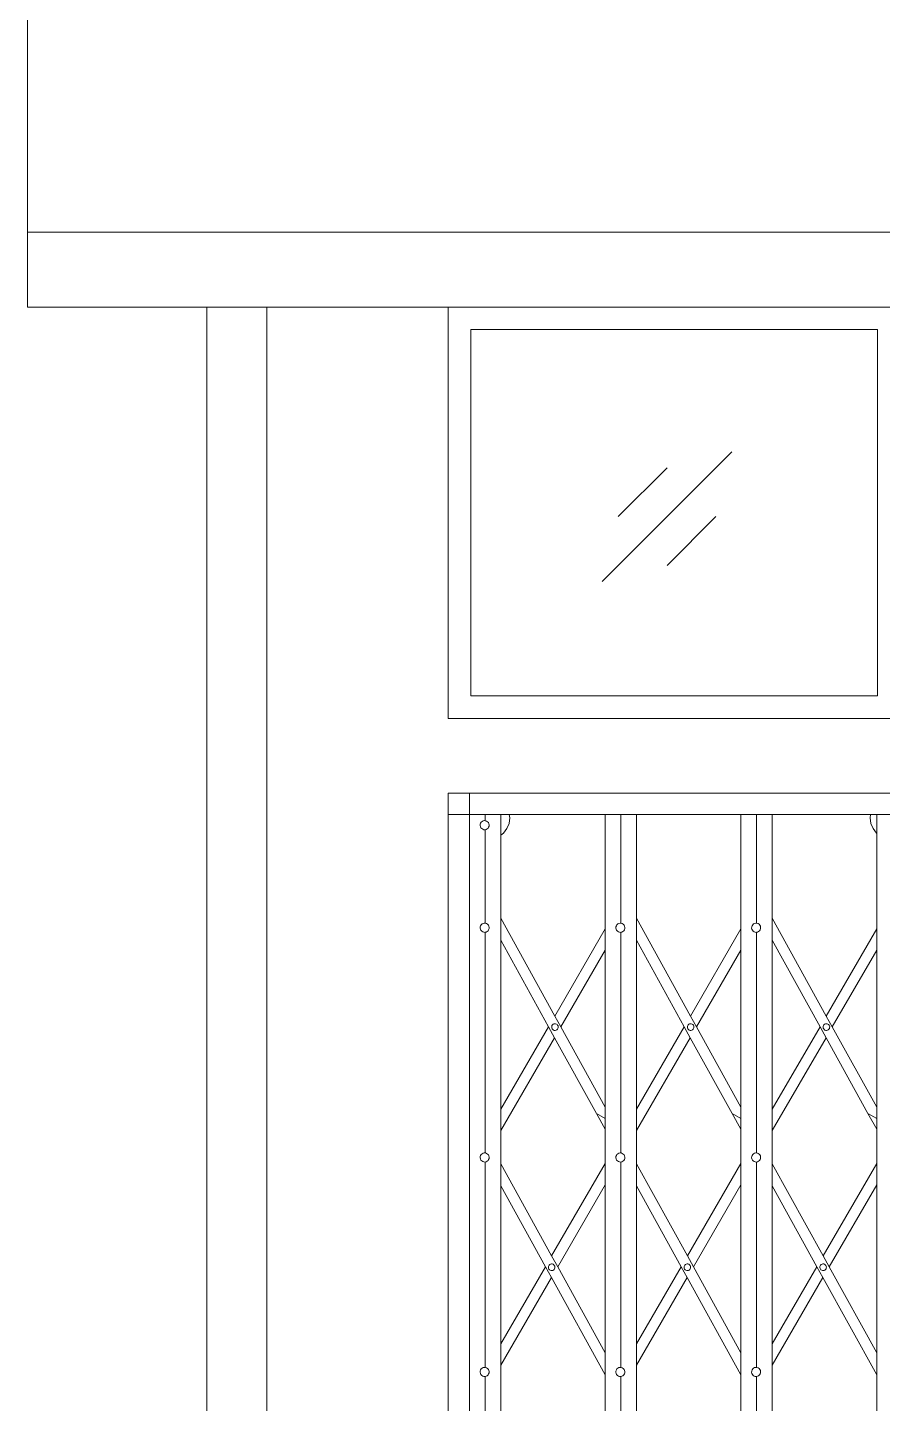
# Model space of a CAD drawing. Header units: inches. Extents: x -6800 to 96653, y -25814 to 17379.
# Drawn here: x 85433.8 to 85491, y -17891.3 to -17799.3 of the extents above; entities that cross this region are included whole.
import ezdxf

# ---------------------------------------------------------------- set-up
doc = ezdxf.new("R2010")
doc.units = ezdxf.units.IN
doc.header["$MEASUREMENT"] = 0
for name, color, linetype, lineweight in [('Door ele', 20, 'Continuous', 15), ('ele back', 51, 'Continuous', 15), ('Opening elevation', 130, 'Continuous', 9), ('Win ele', 211, 'Continuous', 15)]:
    doc.layers.add(name, color=color, linetype=linetype, lineweight=lineweight)

msp = doc.modelspace()

# ---------------------------------------------------------------- linework, layer by layer
at = {"layer": 'Door ele', "transparency": 33554651}
for p, q in [((85461.952, -17850.45), (85463.377, -17850.45)), ((85461.952, -17850.45), (85461.952, -17851.875)), ((85461.952, -17850.45), (85575.809, -17850.45)), ((85574.384, -17850.45), (85463.377, -17850.45)), ((85463.377, -17851.875), (85463.377, -17850.45)), ((85461.952, -17851.875), (85461.952, -17904.696)), ((85461.952, -17851.875), (85463.377, -17851.875)), ((85463.377, -17904.696), (85463.377, -17851.875)), ((85463.377, -17851.875), (85464.417, -17851.875)), ((85464.083, -17852.612), (85464.088, -17852.532)), ((85464.088, -17852.532), (85464.113, -17852.456)), ((85464.113, -17852.456), (85464.156, -17852.389)), ((85464.156, -17852.389), (85464.214, -17852.336)), ((85464.214, -17852.336), (85464.284, -17852.3)), ((85464.284, -17852.3), (85464.361, -17852.284)), ((85464.361, -17852.284), (85464.417, -17852.288)), ((85464.417, -17851.875), (85464.417, -17852.288)), ((85464.417, -17851.875), (85465.465, -17851.875)), ((85464.417, -17852.288), (85464.439, -17852.289)), ((85464.439, -17852.289), (85464.513, -17852.315)), ((85464.513, -17852.315), (85464.578, -17852.359)), ((85464.578, -17852.359), (85464.63, -17852.419)), ((85464.63, -17852.419), (85464.665, -17852.49)), ((85464.665, -17852.49), (85464.681, -17852.569)), ((85464.681, -17852.569), (85464.676, -17852.648)), ((85465.465, -17851.875), (85466.034, -17851.875)), ((85465.465, -17851.875), (85465.465, -17853.251)), ((85466.014, -17852.469), (85465.869, -17852.817)), ((85466.063, -17852.096), (85466.014, -17852.469)), ((85466.034, -17851.875), (85466.063, -17852.096)), ((85466.034, -17851.875), (85472.448, -17851.875)), ((85472.448, -17851.875), (85472.448, -17859.526)), ((85472.448, -17851.875), (85473.495, -17851.875)), ((85473.495, -17851.875), (85473.495, -17859.146)), ((85473.495, -17851.875), (85474.543, -17851.875)), ((85474.543, -17851.875), (85481.526, -17851.875)), ((85474.543, -17851.875), (85474.543, -17858.812)), ((85481.526, -17851.875), (85481.526, -17859.526)), ((85481.526, -17851.875), (85482.573, -17851.875)), ((85482.573, -17851.875), (85482.573, -17859.146)), ((85482.573, -17851.875), (85483.621, -17851.875)), ((85483.621, -17851.875), (85490.199, -17851.875)), ((85483.621, -17851.875), (85483.621, -17858.812)), ((85490.169, -17852.096), (85490.199, -17851.875)), ((85490.219, -17852.469), (85490.169, -17852.096)), ((85490.199, -17851.875), (85490.604, -17851.875)), ((85490.363, -17852.817), (85490.219, -17852.469)), ((85490.604, -17851.875), (85490.604, -17853.125)), ((85490.604, -17851.875), (85491.652, -17851.875)), ((85464.099, -17852.69), (85464.083, -17852.612)), ((85464.134, -17852.762), (85464.099, -17852.69)), ((85464.186, -17852.821), (85464.134, -17852.762)), ((85464.251, -17852.866), (85464.186, -17852.821)), ((85464.325, -17852.891), (85464.251, -17852.866)), ((85464.403, -17852.896), (85464.325, -17852.891)), ((85464.417, -17852.893), (85464.403, -17852.896)), ((85464.48, -17852.88), (85464.417, -17852.893)), ((85464.417, -17852.893), (85464.417, -17859.146)), ((85464.55, -17852.844), (85464.48, -17852.88)), ((85464.608, -17852.791), (85464.55, -17852.844)), ((85464.651, -17852.724), (85464.608, -17852.791)), ((85464.676, -17852.648), (85464.651, -17852.724)), ((85465.64, -17853.116), (85465.465, -17853.251)), ((85465.465, -17853.251), (85465.465, -17858.812)), ((85465.869, -17852.817), (85465.64, -17853.116)), ((85490.592, -17853.116), (85490.363, -17852.817)), ((85490.604, -17853.125), (85490.592, -17853.116)), ((85490.604, -17853.125), (85490.604, -17859.526)), ((85469.076, -17865.347), (85465.465, -17858.812)), ((85465.465, -17858.812), (85465.465, -17860.288)), ((85478.155, -17865.347), (85474.543, -17858.812)), ((85474.543, -17858.812), (85474.543, -17860.288)), ((85487.233, -17865.347), (85483.621, -17858.812)), ((85483.621, -17858.812), (85483.621, -17860.288)), ((85464.083, -17859.469), (85464.088, -17859.39)), ((85464.099, -17859.548), (85464.083, -17859.469)), ((85464.088, -17859.39), (85464.113, -17859.314)), ((85464.134, -17859.619), (85464.099, -17859.548)), ((85464.113, -17859.314), (85464.156, -17859.247)), ((85464.186, -17859.679), (85464.134, -17859.619)), ((85464.156, -17859.247), (85464.214, -17859.194)), ((85464.251, -17859.723), (85464.186, -17859.679)), ((85464.214, -17859.194), (85464.284, -17859.158)), ((85464.325, -17859.749), (85464.251, -17859.723)), ((85464.284, -17859.158), (85464.361, -17859.142)), ((85464.403, -17859.754), (85464.325, -17859.749)), ((85464.361, -17859.142), (85464.417, -17859.146)), ((85464.417, -17859.751), (85464.403, -17859.754)), ((85464.417, -17859.146), (85464.439, -17859.147)), ((85464.48, -17859.738), (85464.417, -17859.751)), ((85464.417, -17859.751), (85464.417, -17874.503)), ((85464.439, -17859.147), (85464.513, -17859.172)), ((85464.55, -17859.702), (85464.48, -17859.738)), ((85464.513, -17859.172), (85464.578, -17859.216)), ((85464.608, -17859.649), (85464.55, -17859.702)), ((85464.578, -17859.216), (85464.63, -17859.276)), ((85464.651, -17859.582), (85464.608, -17859.649)), ((85464.63, -17859.276), (85464.665, -17859.348)), ((85464.676, -17859.506), (85464.651, -17859.582)), ((85464.665, -17859.348), (85464.681, -17859.426)), ((85464.681, -17859.426), (85464.676, -17859.506)), ((85469.076, -17865.347), (85472.448, -17859.526)), ((85472.448, -17859.526), (85472.448, -17860.951)), ((85473.161, -17859.469), (85473.166, -17859.39)), ((85473.177, -17859.548), (85473.161, -17859.469)), ((85473.166, -17859.39), (85473.191, -17859.314)), ((85473.212, -17859.619), (85473.177, -17859.548)), ((85473.191, -17859.314), (85473.234, -17859.247)), ((85473.264, -17859.679), (85473.212, -17859.619)), ((85473.234, -17859.247), (85473.292, -17859.194)), ((85473.329, -17859.723), (85473.264, -17859.679)), ((85473.292, -17859.194), (85473.362, -17859.158)), ((85473.403, -17859.749), (85473.329, -17859.723)), ((85473.362, -17859.158), (85473.439, -17859.142)), ((85473.481, -17859.754), (85473.403, -17859.749)), ((85473.439, -17859.142), (85473.495, -17859.146)), ((85473.495, -17859.751), (85473.481, -17859.754)), ((85473.495, -17859.146), (85473.517, -17859.147)), ((85473.558, -17859.738), (85473.495, -17859.751)), ((85473.495, -17859.751), (85473.495, -17874.503)), ((85473.517, -17859.147), (85473.591, -17859.172)), ((85473.628, -17859.702), (85473.558, -17859.738)), ((85473.591, -17859.172), (85473.657, -17859.216)), ((85473.686, -17859.649), (85473.628, -17859.702)), ((85473.657, -17859.216), (85473.708, -17859.276)), ((85473.73, -17859.582), (85473.686, -17859.649)), ((85473.708, -17859.276), (85473.743, -17859.348)), ((85473.754, -17859.506), (85473.73, -17859.582)), ((85473.743, -17859.348), (85473.759, -17859.426)), ((85473.759, -17859.426), (85473.754, -17859.506)), ((85478.155, -17865.347), (85481.526, -17859.526)), ((85481.526, -17859.526), (85481.526, -17860.951)), ((85482.24, -17859.469), (85482.244, -17859.39)), ((85482.255, -17859.548), (85482.24, -17859.469)), ((85482.244, -17859.39), (85482.269, -17859.314)), ((85482.29, -17859.619), (85482.255, -17859.548)), ((85482.269, -17859.314), (85482.312, -17859.247)), ((85482.342, -17859.679), (85482.29, -17859.619)), ((85482.312, -17859.247), (85482.371, -17859.194)), ((85482.407, -17859.723), (85482.342, -17859.679)), ((85482.371, -17859.194), (85482.441, -17859.158)), ((85482.481, -17859.749), (85482.407, -17859.723)), ((85482.441, -17859.158), (85482.517, -17859.142)), ((85482.559, -17859.754), (85482.481, -17859.749)), ((85482.517, -17859.142), (85482.573, -17859.146)), ((85482.573, -17859.751), (85482.559, -17859.754)), ((85482.573, -17859.146), (85482.595, -17859.147)), ((85482.636, -17859.738), (85482.573, -17859.751)), ((85482.573, -17859.751), (85482.573, -17874.503)), ((85482.595, -17859.147), (85482.669, -17859.172)), ((85482.706, -17859.702), (85482.636, -17859.738)), ((85482.669, -17859.172), (85482.735, -17859.216)), ((85482.765, -17859.649), (85482.706, -17859.702)), ((85482.735, -17859.216), (85482.787, -17859.276)), ((85482.808, -17859.582), (85482.765, -17859.649)), ((85482.787, -17859.276), (85482.822, -17859.348)), ((85482.832, -17859.506), (85482.808, -17859.582)), ((85482.822, -17859.348), (85482.837, -17859.426)), ((85482.837, -17859.426), (85482.832, -17859.506)), ((85487.233, -17865.347), (85490.604, -17859.526)), ((85490.604, -17859.526), (85490.604, -17860.951)), ((85468.659, -17866.068), (85465.465, -17860.288)), ((85465.465, -17860.288), (85465.465, -17871.584)), ((85477.737, -17866.068), (85474.543, -17860.288)), ((85474.543, -17860.288), (85474.543, -17871.584)), ((85486.815, -17866.068), (85483.621, -17860.288)), ((85483.621, -17860.288), (85483.621, -17871.584)), ((85469.479, -17866.076), (85472.448, -17860.951)), ((85472.448, -17860.951), (85472.448, -17871.446)), ((85478.558, -17866.076), (85481.526, -17860.951)), ((85481.526, -17860.951), (85481.526, -17871.446)), ((85487.636, -17866.076), (85490.604, -17860.951)), ((85490.604, -17860.951), (85490.604, -17871.446)), ((85469.479, -17866.076), (85469.076, -17865.347)), ((85478.558, -17866.076), (85478.155, -17865.347)), ((85487.636, -17866.076), (85487.233, -17865.347)), ((85465.465, -17871.584), (85468.659, -17866.068)), ((85469.062, -17866.797), (85468.659, -17866.068)), ((85468.867, -17866.104), (85468.87, -17866.045)), ((85468.878, -17866.161), (85468.867, -17866.104)), ((85468.87, -17866.045), (85468.888, -17865.99)), ((85468.904, -17866.213), (85468.878, -17866.161)), ((85468.888, -17865.99), (85468.92, -17865.941)), ((85468.942, -17866.257), (85468.904, -17866.213)), ((85468.92, -17865.941), (85468.963, -17865.902)), ((85468.989, -17866.289), (85468.942, -17866.257)), ((85468.963, -17865.902), (85469.014, -17865.876)), ((85469.044, -17866.308), (85468.989, -17866.289)), ((85469.014, -17865.876), (85469.07, -17865.865)), ((85469.044, -17866.308), (85469.1, -17866.311)), ((85469.07, -17865.865), (85469.127, -17865.868)), ((85469.156, -17866.299), (85469.1, -17866.311)), ((85469.127, -17865.868), (85469.181, -17865.887)), ((85469.207, -17866.273), (85469.156, -17866.299)), ((85469.181, -17865.887), (85469.228, -17865.919)), ((85469.25, -17866.234), (85469.207, -17866.273)), ((85469.228, -17865.919), (85469.266, -17865.963)), ((85469.282, -17866.186), (85469.25, -17866.234)), ((85469.266, -17865.963), (85469.292, -17866.015)), ((85469.3, -17866.13), (85469.282, -17866.186)), ((85469.292, -17866.015), (85469.303, -17866.072)), ((85469.303, -17866.072), (85469.3, -17866.13)), ((85472.448, -17871.446), (85469.479, -17866.076)), ((85474.543, -17871.584), (85477.737, -17866.068)), ((85478.14, -17866.797), (85477.737, -17866.068)), ((85477.945, -17866.104), (85477.948, -17866.045)), ((85477.956, -17866.161), (85477.945, -17866.104)), ((85477.948, -17866.045), (85477.967, -17865.99)), ((85477.982, -17866.213), (85477.956, -17866.161)), ((85477.967, -17865.99), (85477.998, -17865.941)), ((85478.02, -17866.257), (85477.982, -17866.213)), ((85477.998, -17865.941), (85478.041, -17865.902)), ((85478.067, -17866.289), (85478.02, -17866.257)), ((85478.041, -17865.902), (85478.092, -17865.876)), ((85478.122, -17866.308), (85478.067, -17866.289)), ((85478.092, -17865.876), (85478.148, -17865.865)), ((85478.122, -17866.308), (85478.179, -17866.311)), ((85478.148, -17865.865), (85478.205, -17865.868)), ((85478.235, -17866.299), (85478.179, -17866.311)), ((85478.205, -17865.868), (85478.259, -17865.887)), ((85478.286, -17866.273), (85478.235, -17866.299)), ((85478.259, -17865.887), (85478.307, -17865.919)), ((85478.328, -17866.234), (85478.286, -17866.273)), ((85478.307, -17865.919), (85478.344, -17865.963)), ((85478.36, -17866.186), (85478.328, -17866.234)), ((85478.344, -17865.963), (85478.37, -17866.015)), ((85478.378, -17866.13), (85478.36, -17866.186)), ((85478.37, -17866.015), (85478.381, -17866.072)), ((85478.381, -17866.072), (85478.378, -17866.13)), ((85481.526, -17871.446), (85478.558, -17866.076)), ((85483.621, -17871.584), (85486.815, -17866.068)), ((85487.218, -17866.797), (85486.815, -17866.068)), ((85487.023, -17866.104), (85487.027, -17866.045)), ((85487.035, -17866.161), (85487.023, -17866.104)), ((85487.027, -17866.045), (85487.045, -17865.99)), ((85487.06, -17866.213), (85487.035, -17866.161)), ((85487.045, -17865.99), (85487.076, -17865.941)), ((85487.098, -17866.257), (85487.06, -17866.213)), ((85487.076, -17865.941), (85487.119, -17865.902)), ((85487.146, -17866.289), (85487.098, -17866.257)), ((85487.119, -17865.902), (85487.17, -17865.876)), ((85487.2, -17866.308), (85487.146, -17866.289)), ((85487.17, -17865.876), (85487.226, -17865.865)), ((85487.2, -17866.308), (85487.257, -17866.311)), ((85487.226, -17865.865), (85487.283, -17865.868)), ((85487.313, -17866.299), (85487.257, -17866.311)), ((85487.283, -17865.868), (85487.337, -17865.887)), ((85487.364, -17866.273), (85487.313, -17866.299)), ((85487.337, -17865.887), (85487.385, -17865.919)), ((85487.407, -17866.234), (85487.364, -17866.273)), ((85487.385, -17865.919), (85487.423, -17865.963)), ((85487.438, -17866.186), (85487.407, -17866.234)), ((85487.423, -17865.963), (85487.448, -17866.015)), ((85487.456, -17866.13), (85487.438, -17866.186)), ((85487.448, -17866.015), (85487.46, -17866.072)), ((85487.46, -17866.072), (85487.456, -17866.13)), ((85490.604, -17871.446), (85487.636, -17866.076)), ((85465.465, -17873.009), (85469.062, -17866.797)), ((85471.858, -17871.855), (85469.062, -17866.797)), ((85474.543, -17873.009), (85478.14, -17866.797)), ((85480.936, -17871.855), (85478.14, -17866.797)), ((85483.621, -17873.009), (85487.218, -17866.797)), ((85490.014, -17871.855), (85487.218, -17866.797)), ((85465.465, -17871.584), (85465.465, -17873.009)), ((85472.448, -17872.203), (85471.858, -17871.855)), ((85472.448, -17872.922), (85471.858, -17871.855)), ((85472.448, -17871.446), (85472.448, -17872.203)), ((85474.543, -17871.584), (85474.543, -17873.009)), ((85481.526, -17872.203), (85480.936, -17871.855)), ((85481.526, -17872.922), (85480.936, -17871.855)), ((85481.526, -17871.446), (85481.526, -17872.203)), ((85483.621, -17871.584), (85483.621, -17873.009)), ((85490.604, -17872.203), (85490.014, -17871.855)), ((85490.604, -17872.922), (85490.014, -17871.855)), ((85490.604, -17871.446), (85490.604, -17872.203)), ((85472.448, -17872.203), (85472.448, -17872.922)), ((85481.526, -17872.203), (85481.526, -17872.922)), ((85490.604, -17872.203), (85490.604, -17872.922)), ((85465.465, -17873.009), (85465.465, -17875.237)), ((85472.448, -17872.922), (85472.448, -17875.201)), ((85474.543, -17873.009), (85474.543, -17875.237)), ((85481.526, -17872.922), (85481.526, -17875.201)), ((85483.621, -17873.009), (85483.621, -17875.237)), ((85490.604, -17872.922), (85490.604, -17875.201)), ((85464.113, -17874.671), (85464.156, -17874.604)), ((85464.156, -17874.604), (85464.214, -17874.551)), ((85464.214, -17874.551), (85464.284, -17874.516)), ((85464.284, -17874.516), (85464.361, -17874.5)), ((85464.361, -17874.5), (85464.417, -17874.503)), ((85464.417, -17874.503), (85464.439, -17874.504)), ((85464.439, -17874.504), (85464.513, -17874.53)), ((85464.513, -17874.53), (85464.578, -17874.574)), ((85464.578, -17874.574), (85464.63, -17874.634)), ((85464.63, -17874.634), (85464.665, -17874.705)), ((85473.191, -17874.671), (85473.234, -17874.604)), ((85473.234, -17874.604), (85473.292, -17874.551)), ((85473.292, -17874.551), (85473.362, -17874.516)), ((85473.362, -17874.516), (85473.439, -17874.5)), ((85473.439, -17874.5), (85473.495, -17874.503)), ((85473.495, -17874.503), (85473.517, -17874.504)), ((85473.517, -17874.504), (85473.591, -17874.53)), ((85473.591, -17874.53), (85473.657, -17874.574)), ((85473.657, -17874.574), (85473.708, -17874.634)), ((85473.708, -17874.634), (85473.743, -17874.705)), ((85482.269, -17874.671), (85482.312, -17874.604)), ((85482.312, -17874.604), (85482.371, -17874.551)), ((85482.371, -17874.551), (85482.441, -17874.516)), ((85482.441, -17874.516), (85482.517, -17874.5)), ((85482.517, -17874.5), (85482.573, -17874.503)), ((85482.573, -17874.503), (85482.595, -17874.504)), ((85482.595, -17874.504), (85482.669, -17874.53)), ((85482.669, -17874.53), (85482.735, -17874.574)), ((85482.735, -17874.574), (85482.787, -17874.634)), ((85482.787, -17874.634), (85482.822, -17874.705)), ((85464.083, -17874.827), (85464.088, -17874.747)), ((85464.099, -17874.905), (85464.083, -17874.827)), ((85464.088, -17874.747), (85464.113, -17874.671)), ((85464.134, -17874.977), (85464.099, -17874.905)), ((85464.186, -17875.037), (85464.134, -17874.977)), ((85464.251, -17875.081), (85464.186, -17875.037)), ((85464.325, -17875.106), (85464.251, -17875.081)), ((85464.403, -17875.111), (85464.325, -17875.106)), ((85464.417, -17875.108), (85464.403, -17875.111)), ((85464.48, -17875.095), (85464.417, -17875.108)), ((85464.417, -17875.108), (85464.417, -17888.842)), ((85464.55, -17875.059), (85464.48, -17875.095)), ((85464.608, -17875.006), (85464.55, -17875.059)), ((85464.651, -17874.939), (85464.608, -17875.006)), ((85464.676, -17874.863), (85464.651, -17874.939)), ((85464.665, -17874.705), (85464.681, -17874.784)), ((85464.681, -17874.784), (85464.676, -17874.863)), ((85465.465, -17875.237), (85468.865, -17881.388)), ((85465.465, -17875.237), (85465.465, -17876.712)), ((85472.448, -17875.201), (85468.865, -17881.388)), ((85472.448, -17875.201), (85472.448, -17876.626)), ((85473.161, -17874.827), (85473.166, -17874.747)), ((85473.177, -17874.905), (85473.161, -17874.827)), ((85473.166, -17874.747), (85473.191, -17874.671)), ((85473.212, -17874.977), (85473.177, -17874.905)), ((85473.264, -17875.037), (85473.212, -17874.977)), ((85473.329, -17875.081), (85473.264, -17875.037)), ((85473.403, -17875.106), (85473.329, -17875.081)), ((85473.481, -17875.111), (85473.403, -17875.106)), ((85473.495, -17875.108), (85473.481, -17875.111)), ((85473.558, -17875.095), (85473.495, -17875.108)), ((85473.495, -17875.108), (85473.495, -17888.842)), ((85473.628, -17875.059), (85473.558, -17875.095)), ((85473.686, -17875.006), (85473.628, -17875.059)), ((85473.73, -17874.939), (85473.686, -17875.006)), ((85473.754, -17874.863), (85473.73, -17874.939)), ((85473.743, -17874.705), (85473.759, -17874.784)), ((85473.759, -17874.784), (85473.754, -17874.863)), ((85474.543, -17875.237), (85477.943, -17881.388)), ((85474.543, -17875.237), (85474.543, -17876.712)), ((85481.526, -17875.201), (85477.943, -17881.388)), ((85481.526, -17875.201), (85481.526, -17876.626)), ((85482.24, -17874.827), (85482.244, -17874.747)), ((85482.255, -17874.905), (85482.24, -17874.827)), ((85482.244, -17874.747), (85482.269, -17874.671)), ((85482.29, -17874.977), (85482.255, -17874.905)), ((85482.342, -17875.037), (85482.29, -17874.977)), ((85482.407, -17875.081), (85482.342, -17875.037)), ((85482.481, -17875.106), (85482.407, -17875.081)), ((85482.559, -17875.111), (85482.481, -17875.106)), ((85482.573, -17875.108), (85482.559, -17875.111)), ((85482.636, -17875.095), (85482.573, -17875.108)), ((85482.573, -17875.108), (85482.573, -17888.842)), ((85482.706, -17875.059), (85482.636, -17875.095)), ((85482.765, -17875.006), (85482.706, -17875.059)), ((85482.808, -17874.939), (85482.765, -17875.006)), ((85482.832, -17874.863), (85482.808, -17874.939)), ((85482.822, -17874.705), (85482.837, -17874.784)), ((85482.837, -17874.784), (85482.832, -17874.863)), ((85483.621, -17875.237), (85487.021, -17881.388)), ((85483.621, -17875.237), (85483.621, -17876.712)), ((85490.604, -17875.201), (85487.021, -17881.388)), ((85490.604, -17875.201), (85490.604, -17876.626)), ((85465.465, -17876.712), (85468.447, -17882.109)), ((85465.465, -17876.712), (85465.465, -17887.259)), ((85472.448, -17876.626), (85469.268, -17882.117)), ((85472.448, -17876.626), (85472.448, -17887.871)), ((85474.543, -17876.712), (85477.525, -17882.109)), ((85474.543, -17876.712), (85474.543, -17887.259)), ((85481.526, -17876.626), (85478.346, -17882.117)), ((85481.526, -17876.626), (85481.526, -17887.871)), ((85483.621, -17876.712), (85483.621, -17887.259)), ((85483.621, -17876.712), (85486.604, -17882.109)), ((85490.604, -17876.626), (85487.424, -17882.117)), ((85490.604, -17876.626), (85490.604, -17887.871)), ((85468.667, -17882.048), (85468.698, -17882)), ((85468.698, -17882), (85468.741, -17881.961)), ((85468.741, -17881.961), (85468.792, -17881.935)), ((85468.792, -17881.935), (85468.848, -17881.923)), ((85468.848, -17881.923), (85468.905, -17881.927)), ((85468.865, -17881.388), (85469.268, -17882.117)), ((85468.905, -17881.927), (85468.959, -17881.945)), ((85468.959, -17881.945), (85469.007, -17881.977)), ((85469.007, -17881.977), (85469.044, -17882.021)), ((85469.044, -17882.021), (85469.07, -17882.073)), ((85477.745, -17882.048), (85477.776, -17882)), ((85477.776, -17882), (85477.819, -17881.961)), ((85477.819, -17881.961), (85477.87, -17881.935)), ((85477.87, -17881.935), (85477.926, -17881.923)), ((85477.926, -17881.923), (85477.983, -17881.927)), ((85477.943, -17881.388), (85478.346, -17882.117)), ((85477.983, -17881.927), (85478.037, -17881.945)), ((85478.037, -17881.945), (85478.085, -17881.977)), ((85478.085, -17881.977), (85478.123, -17882.021)), ((85478.123, -17882.021), (85478.148, -17882.073)), ((85486.823, -17882.048), (85486.854, -17882)), ((85486.854, -17882), (85486.897, -17881.961)), ((85486.897, -17881.961), (85486.948, -17881.935)), ((85486.948, -17881.935), (85487.004, -17881.923)), ((85487.004, -17881.923), (85487.061, -17881.927)), ((85487.021, -17881.388), (85487.424, -17882.117)), ((85487.061, -17881.927), (85487.115, -17881.945)), ((85487.115, -17881.945), (85487.163, -17881.977)), ((85487.163, -17881.977), (85487.201, -17882.021)), ((85487.201, -17882.021), (85487.226, -17882.073)), ((85468.447, -17882.109), (85465.465, -17887.259)), ((85468.85, -17882.838), (85465.465, -17888.684)), ((85468.447, -17882.109), (85468.85, -17882.838)), ((85468.645, -17882.162), (85468.648, -17882.104)), ((85468.656, -17882.219), (85468.645, -17882.162)), ((85468.648, -17882.104), (85468.667, -17882.048)), ((85468.682, -17882.272), (85468.656, -17882.219)), ((85468.72, -17882.315), (85468.682, -17882.272)), ((85468.767, -17882.347), (85468.72, -17882.315)), ((85468.822, -17882.366), (85468.767, -17882.347)), ((85468.822, -17882.366), (85468.879, -17882.369)), ((85468.85, -17882.838), (85472.448, -17889.346)), ((85468.935, -17882.358), (85468.879, -17882.369)), ((85468.986, -17882.332), (85468.935, -17882.358)), ((85469.028, -17882.293), (85468.986, -17882.332)), ((85469.06, -17882.244), (85469.028, -17882.293)), ((85469.078, -17882.189), (85469.06, -17882.244)), ((85469.07, -17882.073), (85469.081, -17882.131)), ((85469.081, -17882.131), (85469.078, -17882.189)), ((85469.268, -17882.117), (85472.448, -17887.871)), ((85477.525, -17882.109), (85474.543, -17887.259)), ((85477.928, -17882.838), (85474.543, -17888.684)), ((85477.525, -17882.109), (85477.928, -17882.838)), ((85477.723, -17882.162), (85477.727, -17882.104)), ((85477.735, -17882.219), (85477.723, -17882.162)), ((85477.727, -17882.104), (85477.745, -17882.048)), ((85477.76, -17882.272), (85477.735, -17882.219)), ((85477.798, -17882.315), (85477.76, -17882.272)), ((85477.846, -17882.347), (85477.798, -17882.315)), ((85477.9, -17882.366), (85477.846, -17882.347)), ((85477.9, -17882.366), (85477.957, -17882.369)), ((85477.928, -17882.838), (85481.526, -17889.346)), ((85478.013, -17882.358), (85477.957, -17882.369)), ((85478.064, -17882.332), (85478.013, -17882.358)), ((85478.106, -17882.293), (85478.064, -17882.332)), ((85478.138, -17882.244), (85478.106, -17882.293)), ((85478.156, -17882.189), (85478.138, -17882.244)), ((85478.148, -17882.073), (85478.159, -17882.131)), ((85478.159, -17882.131), (85478.156, -17882.189)), ((85478.346, -17882.117), (85481.526, -17887.871)), ((85486.604, -17882.109), (85483.621, -17887.259)), ((85487.007, -17882.838), (85483.621, -17888.684)), ((85486.604, -17882.109), (85487.007, -17882.838)), ((85486.801, -17882.162), (85486.805, -17882.104)), ((85486.813, -17882.219), (85486.801, -17882.162)), ((85486.805, -17882.104), (85486.823, -17882.048)), ((85486.838, -17882.272), (85486.813, -17882.219)), ((85486.876, -17882.315), (85486.838, -17882.272)), ((85486.924, -17882.347), (85486.876, -17882.315)), ((85486.978, -17882.366), (85486.924, -17882.347)), ((85486.978, -17882.366), (85487.035, -17882.369)), ((85487.007, -17882.838), (85490.604, -17889.346)), ((85487.091, -17882.358), (85487.035, -17882.369)), ((85487.142, -17882.332), (85487.091, -17882.358)), ((85487.185, -17882.293), (85487.142, -17882.332)), ((85487.216, -17882.244), (85487.185, -17882.293)), ((85487.234, -17882.189), (85487.216, -17882.244)), ((85487.226, -17882.073), (85487.238, -17882.131)), ((85487.238, -17882.131), (85487.234, -17882.189)), ((85487.424, -17882.117), (85490.604, -17887.871)), ((85465.465, -17887.259), (85465.465, -17888.684)), ((85474.543, -17887.259), (85474.543, -17888.684)), ((85483.621, -17887.259), (85483.621, -17888.684)), ((85472.448, -17887.871), (85472.448, -17889.346)), ((85481.526, -17887.871), (85481.526, -17889.346)), ((85490.604, -17887.871), (85490.604, -17889.346)), ((85464.083, -17889.166), (85464.088, -17889.086)), ((85464.099, -17889.244), (85464.083, -17889.166)), ((85464.088, -17889.086), (85464.113, -17889.01)), ((85464.134, -17889.316), (85464.099, -17889.244)), ((85464.113, -17889.01), (85464.156, -17888.943)), ((85464.186, -17889.376), (85464.134, -17889.316)), ((85464.156, -17888.943), (85464.214, -17888.89)), ((85464.251, -17889.42), (85464.186, -17889.376)), ((85464.214, -17888.89), (85464.284, -17888.855)), ((85464.284, -17888.855), (85464.361, -17888.839)), ((85464.361, -17888.839), (85464.417, -17888.842)), ((85464.417, -17888.842), (85464.439, -17888.843)), ((85464.439, -17888.843), (85464.513, -17888.869)), ((85464.513, -17888.869), (85464.578, -17888.913)), ((85464.608, -17889.345), (85464.55, -17889.398)), ((85464.578, -17888.913), (85464.63, -17888.973)), ((85464.651, -17889.278), (85464.608, -17889.345)), ((85464.63, -17888.973), (85464.665, -17889.044)), ((85464.676, -17889.203), (85464.651, -17889.278)), ((85464.665, -17889.044), (85464.681, -17889.123)), ((85464.681, -17889.123), (85464.676, -17889.203)), ((85465.465, -17904.696), (85465.465, -17888.684)), ((85472.448, -17889.346), (85472.448, -17904.696)), ((85473.161, -17889.166), (85473.166, -17889.086)), ((85473.177, -17889.244), (85473.161, -17889.166)), ((85473.166, -17889.086), (85473.191, -17889.01)), ((85473.212, -17889.316), (85473.177, -17889.244)), ((85473.191, -17889.01), (85473.234, -17888.943)), ((85473.264, -17889.376), (85473.212, -17889.316)), ((85473.234, -17888.943), (85473.292, -17888.89)), ((85473.329, -17889.42), (85473.264, -17889.376)), ((85473.292, -17888.89), (85473.362, -17888.855)), ((85473.362, -17888.855), (85473.439, -17888.839)), ((85473.439, -17888.839), (85473.495, -17888.842)), ((85473.495, -17888.842), (85473.517, -17888.843)), ((85473.517, -17888.843), (85473.591, -17888.869)), ((85473.591, -17888.869), (85473.657, -17888.913)), ((85473.686, -17889.345), (85473.628, -17889.398)), ((85473.657, -17888.913), (85473.708, -17888.973)), ((85473.73, -17889.278), (85473.686, -17889.345)), ((85473.708, -17888.973), (85473.743, -17889.044)), ((85473.754, -17889.203), (85473.73, -17889.278)), ((85473.743, -17889.044), (85473.759, -17889.123)), ((85473.759, -17889.123), (85473.754, -17889.203)), ((85474.543, -17904.696), (85474.543, -17888.684)), ((85481.526, -17889.346), (85481.526, -17904.696)), ((85482.24, -17889.166), (85482.244, -17889.086)), ((85482.255, -17889.244), (85482.24, -17889.166)), ((85482.244, -17889.086), (85482.269, -17889.01)), ((85482.29, -17889.316), (85482.255, -17889.244)), ((85482.269, -17889.01), (85482.312, -17888.943)), ((85482.342, -17889.376), (85482.29, -17889.316)), ((85482.312, -17888.943), (85482.371, -17888.89)), ((85482.407, -17889.42), (85482.342, -17889.376)), ((85482.371, -17888.89), (85482.441, -17888.855)), ((85482.441, -17888.855), (85482.517, -17888.839)), ((85482.517, -17888.839), (85482.573, -17888.842)), ((85482.573, -17888.842), (85482.595, -17888.843)), ((85482.595, -17888.843), (85482.669, -17888.869)), ((85482.669, -17888.869), (85482.735, -17888.913)), ((85482.765, -17889.345), (85482.706, -17889.398)), ((85482.735, -17888.913), (85482.787, -17888.973)), ((85482.808, -17889.278), (85482.765, -17889.345)), ((85482.787, -17888.973), (85482.822, -17889.044)), ((85482.832, -17889.203), (85482.808, -17889.278)), ((85482.822, -17889.044), (85482.837, -17889.123)), ((85482.837, -17889.123), (85482.832, -17889.203)), ((85483.621, -17904.696), (85483.621, -17888.684)), ((85490.604, -17889.346), (85490.604, -17904.696)), ((85464.325, -17889.445), (85464.251, -17889.42)), ((85464.403, -17889.45), (85464.325, -17889.445)), ((85464.417, -17889.447), (85464.403, -17889.45)), ((85464.48, -17889.434), (85464.417, -17889.447)), ((85464.417, -17904.696), (85464.417, -17889.447)), ((85464.55, -17889.398), (85464.48, -17889.434)), ((85473.403, -17889.445), (85473.329, -17889.42)), ((85473.481, -17889.45), (85473.403, -17889.445)), ((85473.495, -17889.447), (85473.481, -17889.45)), ((85473.558, -17889.434), (85473.495, -17889.447)), ((85473.495, -17904.696), (85473.495, -17889.447)), ((85473.628, -17889.398), (85473.558, -17889.434)), ((85482.481, -17889.445), (85482.407, -17889.42)), ((85482.559, -17889.45), (85482.481, -17889.445)), ((85482.573, -17889.447), (85482.559, -17889.45)), ((85482.636, -17889.434), (85482.573, -17889.447)), ((85482.573, -17904.696), (85482.573, -17889.447)), ((85482.706, -17889.398), (85482.636, -17889.434))]:
    msp.add_line(p, q, dxfattribs=at)
at = {"layer": 'ele back', "transparency": 33554651}
for p, q in [((85433.809, -17817.95), (85433.809, -17695.918)), ((85433.809, -17812.95), (85779.809, -17812.95)), ((85433.809, -17817.95), (85779.809, -17817.95)), ((85445.809, -17817.95), (85445.809, -17962.95)), ((85449.809, -17817.95), (85449.809, -17962.95)), ((85461.952, -17845.45), (85575.809, -17845.45))]:
    msp.add_line(p, q, dxfattribs=at)
at = {"layer": 'Opening elevation', "lineweight": 5, "transparency": 33554526}
for p, q in [((85472.249, -17836.299), (85480.921, -17827.628)), ((85473.318, -17831.963), (85476.585, -17828.696)), ((85476.585, -17835.23), (85479.852, -17831.963))]:
    msp.add_line(p, q, dxfattribs=at)
at = {"layer": 'Win ele', "transparency": 33554651}
for p, q in [((85463.452, -17819.45), (85490.666, -17819.45)), ((85463.452, -17843.95), (85463.452, -17819.45)), ((85490.666, -17819.45), (85490.666, -17843.95)), ((85490.666, -17843.95), (85463.452, -17843.95))]:
    msp.add_line(p, q, dxfattribs=at)
msp.add_lwpolyline([(85461.952, -17817.95), (85575.809, -17817.95), (85575.809, -17845.45), (85461.952, -17845.45)], close=True, dxfattribs=at)

doc.saveas('drawing.dxf')
